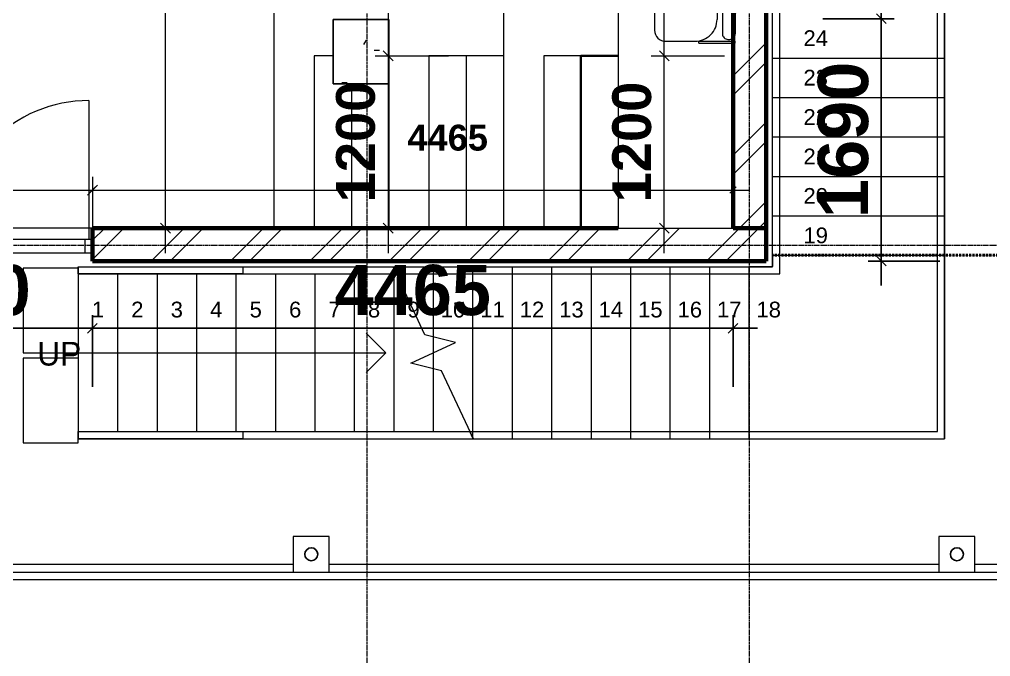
# Model space of a CAD drawing. Header units: inches. Extents: x 22 to 382261, y 22 to 371281.
# Drawn here: x 153299 to 160068, y 201958 to 206402 of the extents above; entities that cross this region are included whole.
import ezdxf

# ---------------------------------------------------------------- set-up
doc = ezdxf.new("R2010")
doc.units = ezdxf.units.IN
doc.header["$MEASUREMENT"] = 0
for name, pattern in [('Grid Line 1_2_', [22.225, 12.7, -3.175, 3.175, -3.175]), ('Overhead', [3.96875, 2.38125, -1.5875]), ('Overhead 1_16_', [2.579687, 1.5875, -0.992188])]:
    doc.linetypes.add(name, pattern=pattern)
for name, color, linetype, lineweight in [('A-ANNO-DIMS', 211, 'Continuous', 9), ('A-COLS', 52, 'Continuous', 9), ('A-DETL-GENF', 92, 'Continuous', 9), ('A-DOOR', 31, 'Continuous', 9), ('A-FLOR', 192, 'Continuous', 9), ('A-FLOR-HRAL', 11, 'Continuous', 9), ('A-FLOR-OVHD', 1, 'Overhead 1_16_', 9), ('A-WALL-PATT', 111, 'Continuous', 9), ('I-FURN', 30, 'Continuous', 9), ('I-WALL', 2, 'Continuous', 9), ('Q-CASE', 31, 'Continuous', 9), ('S-GRID', 1, 'Continuous', 9), ('S-STRS', 31, 'Continuous', 9), ('S-STRS-ANNO', 31, 'Continuous', 9), ('S-STRS-IDEN', 31, 'Continuous', 9), ('S-STRS-MBND', 31, 'Overhead', 9)]:
    doc.layers.add(name, color=color, linetype=linetype, lineweight=lineweight)
doc.styles.add('Arial_1', font='arial.ttf', dxfattribs={"height": 340})
doc.styles.add('Arial_B', font='arialbd.ttf', dxfattribs={"height": 350.793651})
doc.styles.add('Arial_B_1', font='arialbd.ttf', dxfattribs={"height": 180.555556})
doc.styles.add('Arial_B_2', font='arialbd.ttf', dxfattribs={"height": 270.833333})
doc.styles.add('Century Gothic', font='GOTHIC.TTF', dxfattribs={"height": 255})
doc.dimstyles.new('2', dxfattribs={"dimscale": 304.8, "dimtxt": 346.888196, "dimasz": 0.221354, "dimexe": 1.338583, "dimexo": 0.0625, "dimgap": 0.278871, "dimtad": 1, "dimdec": 0, "dimzin": 0, "dimdsep": 46, "dimtxsty": 'Arial_B', "dimblk1": 'OBLIQUE', "dimblk2": 'OBLIQUE', "dimsah": 1, "dimcen": 0.09, "dimdle": 0.557743, "dimazin": 0, "dimtfac": 1, "dimtdec": 4, "dimtix": 1, "dimtmove": 0, "dimatfit": 3, "dimfxl": 0.557743, "dimfxlon": 1, "dimtvp": 1, "dimtolj": 1, "dimtzin": 0, "dimarcsym": 2})
doc.dimstyles.new('2_2', dxfattribs={"dimscale": 304.8, "dimtxt": 267.818092, "dimasz": 0.227865, "dimexe": 1.377953, "dimexo": 0.0625, "dimgap": 0.287073, "dimtad": 1, "dimdec": 0, "dimzin": 0, "dimdsep": 46, "dimtxsty": 'Arial_B_2', "dimblk1": 'OBLIQUE', "dimblk2": 'OBLIQUE', "dimsah": 1, "dimcen": 0.09, "dimdle": 0.574147, "dimazin": 0, "dimtfac": 1, "dimtdec": 4, "dimtix": 1, "dimtmove": 0, "dimatfit": 3, "dimfxl": 0.574147, "dimfxlon": 1, "dimtvp": 1, "dimtolj": 1, "dimtzin": 0, "dimlwd": 18, "dimlwe": 18, "dimarcsym": 2})
doc.dimstyles.new('2_2_1', dxfattribs={"dimscale": 304.8, "dimtxt": 168.342801, "dimasz": 0.143229, "dimexe": 0.866142, "dimexo": 0.0625, "dimgap": 0.180446, "dimtad": 1, "dimdec": 0, "dimzin": 0, "dimdsep": 46, "dimtxsty": 'Arial_B_1', "dimblk1": 'OBLIQUE', "dimblk2": 'OBLIQUE', "dimsah": 1, "dimcen": 0.09, "dimdle": 0.360892, "dimazin": 0, "dimtfac": 1, "dimtdec": 4, "dimtix": 1, "dimtmove": 1, "dimatfit": 3, "dimfxl": 0.360892, "dimfxlon": 1, "dimtvp": 1, "dimtolj": 1, "dimtzin": 0, "dimlwd": 18, "dimlwe": 18, "dimarcsym": 2})
pattern_1 = [(45, (139676.7, 209538.6), (-276.592, 276.592), []), (45, (139676.7, 209957.7), (-276.592, 276.592), [])]

# ---------------------------------------------------------------- blocks, each defined once
blk = doc.blocks.new('Casework 1 - Casework 1-382926-01-GROUND FLOOR DIM- PART B')
at = {"layer": 'Q-CASE'}
for p, q in [((15781.2, -6741.8), (15531.2, -6741.8)), ((15531.2, -6741.8), (15531.2, -6991.8)), ((15781.2, -6991.8), (15781.2, -6741.8)), ((20281.2, -6741.8), (20031.2, -6741.8)), ((20031.2, -6741.8), (20031.2, -6991.8)), ((20281.2, -6991.8), (20281.2, -6741.8)), ((15531.2, -6939), (11281.2, -6939)), ((20031.2, -6939), (15781.2, -6939)), ((23004, -6939), (20281.2, -6939)), ((11281.2, -6991.8), (15531.2, -6991.8)), ((15531.2, -6991.8), (15781.2, -6991.8)), ((15781.2, -6991.8), (20031.2, -6991.8)), ((20031.2, -6991.8), (20281.2, -6991.8)), ((20281.2, -6991.8), (23004, -6991.8)), ((-13208.1, -7041.8), (23004, -7041.8))]:
    blk.add_line(p, q, dxfattribs=at)
at = {"layer": 'Q-CASE', "lineweight": 25}
for centre, start, end in [((15656.2, -6866.8), 0, 180), ((20156.2, -6866.8), 0, 180), ((15656.2, -6866.8), 180, 0), ((20156.2, -6866.8), 180, 0)]:
    blk.add_arc(centre, 45, start, end, dxfattribs=at)
blk = doc.blocks.new('Doors_Door-sets_JELD-WEN_Interior_HP_FS12_FCore_Glass10_Double_1_0 - entrance 1200 2-893180-01-GROUND FLOOR DIM- PART B')
at = {"layer": 'A-DETL-GENF'}
for p, q in [((-950.8, 1003.8), (-950.8, 34)), ((950.8, 1003.8), (950.8, 34)), ((-923, 34), (-965, 34)), ((-965, 34), (-965, -58)), ((923, 34), (-923, 34)), ((-923, -58), (-923, 34)), ((923, 34), (923, -58)), ((965, 34), (923, 34)), ((965, -58), (965, 34)), ((-965, -58), (-923, -58)), ((-923, -58), (923, -58)), ((923, -58), (965, -58))]:
    blk.add_line(p, q, dxfattribs=at)
for centre, start, end in [((-950.3, 50.5), 359.00826, 90.03005), ((950.3, 50.5), 89.96995, 180.99174)]:
    blk.add_arc(centre, 953.3, start, end, dxfattribs=at)
at = {"layer": 'A-DOOR', "lineweight": 18}
for p, q in [((-965, 34), (-975, 34)), ((-975, 34), (-975, -58)), ((975, 34), (965, 34)), ((975, -58), (975, 34)), ((-975, -58), (-965, -58)), ((965, -58), (975, -58))]:
    blk.add_line(p, q, dxfattribs=at)
blk = doc.blocks.new('Chair - Auditorium_0001 - Copy - Chair - Auditorium_0001 - Copy-940491-01-GROUND FLOOR DIM- PART B')
at = {"layer": 'I-FURN'}
for p, q in [((-67.9, 64.1), (-53, 64.1)), ((-67.9, 64.1), (-67.9, -189.9)), ((-53, 64.1), (-53, -189.9)), ((-42.5, 13.2), (-42.5, 26.2)), ((-4.4, 64.3), (179.5, 64.3)), ((179.5, 64.3), (325.8, 64.3)), ((363.9, 13.2), (363.9, 26.2)), ((389.3, 64.1), (376.6, 64.1)), ((376.6, 49), (376.6, 64.1)), ((376.6, -189.9), (376.6, 49)), ((389.3, 49), (389.3, 64.1)), ((389.3, -189.9), (389.3, 49)), ((-4.4, -24.9), (325.8, -24.9)), ((97.2, -62.9), (224.2, -62.9)), ((-67.9, -189.9), (-53, -189.9)), ((389.3, -189.9), (376.6, -189.9)), ((-55.2, -421.3), (-55.2, -215.3)), ((376.6, -421.3), (376.6, -215.3)), ((21, -497.5), (300.4, -497.5))]:
    blk.add_line(p, q, dxfattribs=at)
for centre, radius, start, end in [((-4.4, 26.2), 38.1, 90, 180), ((-4.4, 13.2), 38.1, 180, 270), ((325.8, 26.2), 38.1, 37.91122, 90), ((325.8, 13.2), 38.1, 270, 0), ((325.8, 26.2), 38.1, 360, 37.91122), ((97.2, -215.3), 152.4, 90, 180), ((224.2, -215.3), 152.4, 360, 90), ((21, -421.3), 76.2, 180, 270), ((300.4, -421.3), 76.2, 270, 0)]:
    blk.add_arc(centre, radius, start, end, dxfattribs=at)
blk = doc.blocks.new('Top Rail Type - Top Rail_Internal_-909775-01-GROUND FLOOR DIM- PART B')
at = {"layer": 'A-FLOR-HRAL'}
for p, q in [((14031.2, -6061.4), (14031.2, -6011.4)), ((14031.2, -6011.4), (15178.6, -6011.4)), ((15178.6, -6011.4), (15178.6, -6061.4)), ((15178.6, -6061.4), (14031.2, -6061.4))]:
    blk.add_line(p, q, dxfattribs=at)
blk = doc.blocks.new('Top Rail Type - Top Rail_Internal_-V43-01-GROUND FLOOR DIM- PART B')
at = {"layer": 'A-FLOR-HRAL', "linetype": 'Overhead'}
for p, q in [((20020.8, -2856.8), (20070.8, -2856.8)), ((20020.8, -5056.8), (20020.8, -2856.8)), ((20070.8, -5056.8), (20070.8, -2856.8)), ((20020.8, -6011.4), (20020.8, -5056.8)), ((20070.8, -6061.4), (20070.8, -5056.8)), ((16762.5, -6011.4), (18706.2, -6011.4)), ((18706.2, -6011.4), (20020.8, -6011.4)), ((16785.8, -6061.4), (18706.2, -6061.4)), ((18706.2, -6061.4), (20070.8, -6061.4))]:
    blk.add_line(p, q, dxfattribs=at)
at = {"layer": 'A-FLOR-HRAL'}
for p, q in [((14031.2, -6011.4), (14031.2, -6061.4)), ((14031.2, -6011.4), (16762.5, -6011.4)), ((16785.8, -6061.4), (16762.5, -6011.4)), ((14031.2, -6061.4), (16785.8, -6061.4))]:
    blk.add_line(p, q, dxfattribs=at)
blk = doc.blocks.new('Top Rail Type - Top Rail_Internal_-909790-01-GROUND FLOOR DIM- PART B')
at = {"layer": 'A-FLOR-HRAL'}
for p, q in [((14031.2, -4912.2), (14031.2, -4862.2)), ((14031.2, -4862.2), (15178.6, -4862.2)), ((15178.6, -4862.2), (15178.6, -4912.2)), ((15178.6, -4912.2), (14031.2, -4912.2))]:
    blk.add_line(p, q, dxfattribs=at)
blk = doc.blocks.new('Top Rail Type - Top Rail_Internal_-V44-01-GROUND FLOOR DIM- PART B')
at = {"layer": 'A-FLOR-HRAL', "linetype": 'Overhead'}
for p, q in [((18871.6, -2856.8), (18921.6, -2856.8)), ((18871.6, -4781.8), (18871.6, -2856.8)), ((18921.6, -4781.8), (18921.6, -2856.8)), ((18871.6, -4862.2), (18871.6, -4781.8)), ((18921.6, -4912.2), (18921.6, -4781.8)), ((16226.6, -4862.2), (18706.2, -4862.2)), ((18706.2, -4862.2), (18871.6, -4862.2)), ((16249.9, -4912.2), (18706.2, -4912.2)), ((18706.2, -4912.2), (18921.6, -4912.2))]:
    blk.add_line(p, q, dxfattribs=at)
at = {"layer": 'A-FLOR-HRAL'}
for p, q in [((14031.2, -4862.2), (14031.2, -4912.2)), ((14031.2, -4862.2), (16226.6, -4862.2)), ((16249.9, -4912.2), (16226.6, -4862.2)), ((14031.2, -4912.2), (16249.9, -4912.2))]:
    blk.add_line(p, q, dxfattribs=at)
blk = doc.blocks.new('_Oblique')
at = {"color": 0, "linetype": 'ByBlock', "lineweight": -2}
blk.add_line((-0.5, -0.5), (0.5, 0.5), dxfattribs=at)
blk = doc.blocks.new('*D4823')
at = {"layer": 'A-ANNO-DIMS', "color": 0, "lineweight": 18, "transparency": 16777216}
for p, q in [((155868.7, 216966.8), (155868.7, 205971.8)), ((155777.8, 216791.8), (156288.7, 216791.8)), ((155777.8, 206146.8), (156288.7, 206146.8))]:
    blk.add_line(p, q, dxfattribs=at)
at = {"layer": 'Defpoints', "color": 0, "transparency": 16777216}
for p in [(155758.7, 216791.8), (155758.7, 206146.8), (155868.7, 206146.8)]:
    blk.add_point(p, dxfattribs=at)
at = {"layer": 'A-ANNO-DIMS', "color": 0, "lineweight": 18, "transparency": 16777216, "xscale": 69.45312499999999, "yscale": 69.45312499999999, "zscale": 69.45312499999999}
for p, rotation in [((155868.7, 216791.8), 90), ((155868.7, 206146.8), 270)]:
    blk.add_blockref('_Oblique', p, dxfattribs=dict(at, rotation=rotation))
at = {"layer": 'A-ANNO-DIMS', "color": 0, "lineweight": 18, "transparency": 16777216, "insert": (155643, 211469.3), "char_height": 270.83, "width": 769.567, "attachment_point": 5, "rotation": 90, "style": 'Arial_B_2'}
blk.add_mtext('\\A1;10645', dxfattribs=at)
blk = doc.blocks.new('*D4824')
at = {"layer": 'A-ANNO-DIMS', "color": 0, "lineweight": 18, "transparency": 16777216}
for p, q in [((155868.7, 206321.8), (155868.7, 204771.8)), ((155777.8, 206146.8), (156288.7, 206146.8)), ((155959.7, 204946.8), (155448.7, 204946.8))]:
    blk.add_line(p, q, dxfattribs=at)
at = {"layer": 'Defpoints', "color": 0, "transparency": 16777216}
for p in [(155758.7, 206146.8), (155868.7, 204946.8), (155978.7, 204946.8)]:
    blk.add_point(p, dxfattribs=at)
at = {"layer": 'A-ANNO-DIMS', "color": 0, "lineweight": 18, "transparency": 16777216, "xscale": 69.45312499999999, "yscale": 69.45312499999999, "zscale": 69.45312499999999}
for p, rotation in [((155868.7, 206146.8), 90), ((155868.7, 204946.8), 270)]:
    blk.add_blockref('_Oblique', p, dxfattribs=dict(at, rotation=rotation))
at = {"layer": 'A-ANNO-DIMS', "color": 0, "lineweight": 18, "transparency": 16777216, "insert": (155643, 205546.8), "char_height": 270.83, "width": 615.654, "attachment_point": 5, "rotation": 90, "style": 'Arial_B_2'}
blk.add_mtext('\\A1;1200', dxfattribs=at)
blk = doc.blocks.new('*D4835')
at = {"layer": 'A-ANNO-DIMS', "color": 0, "lineweight": 18, "transparency": 16777216}
for p, q in [((151857.9, 205302.9), (151857.9, 204791.9)), ((153807.9, 205302.9), (153807.9, 204791.9)), ((151682.9, 205211.9), (153982.9, 205211.9))]:
    blk.add_line(p, q, dxfattribs=at)
at = {"layer": 'Defpoints', "color": 0, "transparency": 16777216}
for p in [(151857.9, 205321.9), (153807.9, 205321.9), (153807.9, 205211.9)]:
    blk.add_point(p, dxfattribs=at)
at = {"layer": 'A-ANNO-DIMS', "color": 0, "lineweight": 18, "transparency": 16777216, "xscale": 69.45312499999999, "yscale": 69.45312499999999, "zscale": 69.45312499999999, "rotation": 180}
blk.add_blockref('_Oblique', (151857.9, 205211.9), dxfattribs=at)
at = {"layer": 'A-ANNO-DIMS', "color": 0, "lineweight": 18, "transparency": 16777216, "xscale": 69.45312499999999, "yscale": 69.45312499999999, "zscale": 69.45312499999999}
blk.add_blockref('_Oblique', (153807.9, 205211.9), dxfattribs=at)
at = {"layer": 'A-ANNO-DIMS', "color": 0, "lineweight": 18, "transparency": 16777216, "insert": (152832.9, 205437.8), "char_height": 270.83, "width": 615.654, "attachment_point": 5, "style": 'Arial_B_2'}
blk.add_mtext('\\A1;1950', dxfattribs=at)
blk = doc.blocks.new('*D4836')
at = {"layer": 'A-ANNO-DIMS', "color": 0, "lineweight": 18, "transparency": 16777216}
for p, q in [((153807.9, 205302.9), (153807.9, 204947.9)), ((158272.9, 205302.9), (158272.9, 204947.9)), ((153697.9, 205211.9), (158382.9, 205211.9))]:
    blk.add_line(p, q, dxfattribs=at)
at = {"layer": 'Defpoints', "color": 0, "transparency": 16777216}
for p in [(153807.9, 205321.9), (158272.9, 205321.9), (158272.9, 205211.9)]:
    blk.add_point(p, dxfattribs=at)
at = {"layer": 'A-ANNO-DIMS', "color": 0, "lineweight": 18, "transparency": 16777216, "xscale": 43.65624999999999, "yscale": 43.65624999999999, "zscale": 43.65624999999999, "rotation": 180}
blk.add_blockref('_Oblique', (153807.9, 205211.9), dxfattribs=at)
at = {"layer": 'A-ANNO-DIMS', "color": 0, "lineweight": 18, "transparency": 16777216, "xscale": 43.65624999999999, "yscale": 43.65624999999999, "zscale": 43.65624999999999}
blk.add_blockref('_Oblique', (158272.9, 205211.9), dxfattribs=at)
at = {"layer": 'A-ANNO-DIMS', "color": 0, "lineweight": 18, "transparency": 16777216, "insert": (156003.3, 205667.5), "char_height": 180.56, "width": 615.654, "attachment_point": 1, "line_spacing_factor": 0.941778, "style": 'Arial_B_1'}
blk.add_mtext('\\A1;4465', dxfattribs=at)
blk = doc.blocks.new('*D4751')
at = {"layer": 'A-ANNO-DIMS', "color": 0, "lineweight": 18, "transparency": 16777216}
for p, q in [((157793.8, 204771.8), (157793.8, 206321.8)), ((157702.8, 206146.8), (158213.8, 206146.8)), ((157702.8, 204946.8), (158213.8, 204946.8))]:
    blk.add_line(p, q, dxfattribs=at)
at = {"layer": 'Defpoints', "color": 0, "transparency": 16777216}
for p in [(157683.8, 206146.8), (157793.8, 206146.8), (157683.8, 204946.8)]:
    blk.add_point(p, dxfattribs=at)
at = {"layer": 'A-ANNO-DIMS', "color": 0, "lineweight": 18, "transparency": 16777216, "xscale": 69.45312499999999, "yscale": 69.45312499999999, "zscale": 69.45312499999999}
for p, rotation in [((157793.8, 206146.8), 90), ((157793.8, 204946.8), 270)]:
    blk.add_blockref('_Oblique', p, dxfattribs=dict(at, rotation=rotation))
at = {"layer": 'A-ANNO-DIMS', "color": 0, "lineweight": 18, "transparency": 16777216, "insert": (157568, 205546.8), "char_height": 270.83, "width": 615.654, "attachment_point": 5, "rotation": 90, "style": 'Arial_B_2'}
blk.add_mtext('\\A1;1200', dxfattribs=at)
blk = doc.blocks.new('*D4752')
at = {"layer": 'A-ANNO-DIMS', "color": 0, "lineweight": 18, "transparency": 16777216}
for p, q in [((157793.8, 205971.8), (157793.8, 216966.8)), ((157702.8, 216791.8), (158213.8, 216791.8)), ((157702.8, 206146.8), (158213.8, 206146.8))]:
    blk.add_line(p, q, dxfattribs=at)
at = {"layer": 'Defpoints', "color": 0, "transparency": 16777216}
for p in [(157683.8, 216791.8), (157793.8, 216791.8), (157683.8, 206146.8)]:
    blk.add_point(p, dxfattribs=at)
at = {"layer": 'A-ANNO-DIMS', "color": 0, "lineweight": 18, "transparency": 16777216, "xscale": 69.45312499999999, "yscale": 69.45312499999999, "zscale": 69.45312499999999}
for p, rotation in [((157793.8, 216791.8), 90), ((157793.8, 206146.8), 270)]:
    blk.add_blockref('_Oblique', p, dxfattribs=dict(at, rotation=rotation))
at = {"layer": 'A-ANNO-DIMS', "color": 0, "lineweight": 18, "transparency": 16777216, "insert": (157568, 211469.3), "char_height": 270.83, "width": 769.567, "attachment_point": 5, "rotation": 90, "style": 'Arial_B_2'}
blk.add_mtext('\\A1;10645', dxfattribs=at)
blk = doc.blocks.new('*D4757')
at = {"layer": 'A-ANNO-DIMS', "color": 0, "lineweight": 18, "transparency": 16777216}
for p, q in [((154318, 204771.8), (154318, 218166.8)), ((154227, 217991.8), (154738, 217991.8)), ((154227, 204946.8), (154738, 204946.8))]:
    blk.add_line(p, q, dxfattribs=at)
at = {"layer": 'Defpoints', "color": 0, "transparency": 16777216}
for p in [(154208, 217991.8), (154318, 217991.8), (154208, 204946.8)]:
    blk.add_point(p, dxfattribs=at)
at = {"layer": 'A-ANNO-DIMS', "color": 0, "lineweight": 18, "transparency": 16777216, "xscale": 69.45312499999999, "yscale": 69.45312499999999, "zscale": 69.45312499999999}
for p, rotation in [((154318, 217991.8), 90), ((154318, 204946.8), 270)]:
    blk.add_blockref('_Oblique', p, dxfattribs=dict(at, rotation=rotation))
at = {"layer": 'A-ANNO-DIMS', "color": 0, "lineweight": 18, "transparency": 16777216, "insert": (154092.2, 211469.3), "char_height": 270.83, "width": 769.567, "attachment_point": 5, "rotation": 90, "style": 'Arial_B_2'}
blk.add_mtext('\\A1;13045', dxfattribs=at)
blk = doc.blocks.new('*D4863')
at = {"layer": 'A-ANNO-DIMS', "color": 0, "lineweight": -2, "transparency": 16777216}
for p, q in [((159305.7, 209647), (159305.7, 206236.8)), ((159214.8, 209477), (159713.7, 209477)), ((159396.7, 206406.8), (158897.7, 206406.8))]:
    blk.add_line(p, q, dxfattribs=at)
at = {"layer": 'Defpoints', "color": 0, "transparency": 16777216}
for p in [(159195.7, 209477), (159305.7, 206406.8), (159415.7, 206406.8)]:
    blk.add_point(p, dxfattribs=at)
at = {"layer": 'A-ANNO-DIMS', "color": 0, "lineweight": -2, "transparency": 16777216, "xscale": 67.46874999999999, "yscale": 67.46874999999999, "zscale": 67.46874999999999}
for p, rotation in [((159305.7, 209477), 90), ((159305.7, 206406.8), 270)]:
    blk.add_blockref('_Oblique', p, dxfattribs=dict(at, rotation=rotation))
at = {"layer": 'A-ANNO-DIMS', "color": 0, "transparency": 16777216, "insert": (159041.6, 207941.9), "char_height": 350.79, "width": 820.872, "attachment_point": 5, "rotation": 90, "style": 'Arial_B'}
blk.add_mtext('\\A1;3070', dxfattribs=at)
blk = doc.blocks.new('*D4864')
at = {"layer": 'A-ANNO-DIMS', "color": 0, "lineweight": -2, "transparency": 16777216}
for p, q in [((159305.7, 206576.8), (159305.7, 204546.8)), ((159396.7, 206406.8), (158897.7, 206406.8)), ((159214.8, 204716.8), (159713.7, 204716.8))]:
    blk.add_line(p, q, dxfattribs=at)
at = {"layer": 'Defpoints', "color": 0, "transparency": 16777216}
for p in [(159415.7, 206406.8), (159195.7, 204716.8), (159305.7, 204716.8)]:
    blk.add_point(p, dxfattribs=at)
at = {"layer": 'A-ANNO-DIMS', "color": 0, "lineweight": -2, "transparency": 16777216, "xscale": 67.46874999999999, "yscale": 67.46874999999999, "zscale": 67.46874999999999}
for p, rotation in [((159305.7, 206406.8), 90), ((159305.7, 204716.8), 270)]:
    blk.add_blockref('_Oblique', p, dxfattribs=dict(at, rotation=rotation))
at = {"layer": 'A-ANNO-DIMS', "color": 0, "transparency": 16777216, "insert": (159041.5, 205561.8), "char_height": 350.79, "width": 820.872, "attachment_point": 5, "rotation": 90, "style": 'Arial_B'}
blk.add_mtext('\\A1;1690', dxfattribs=at)
blk = doc.blocks.new('*D4866')
at = {"layer": 'A-ANNO-DIMS', "color": 0, "lineweight": -2, "transparency": 16777216}
for p, q in [((151857.9, 204339.1), (151857.9, 203840.2)), ((153807.9, 204339.1), (153807.9, 203840.2)), ((151687.9, 204248.2), (153977.9, 204248.2))]:
    blk.add_line(p, q, dxfattribs=at)
at = {"layer": 'Defpoints', "color": 0, "transparency": 16777216}
for p in [(151857.9, 204358.2), (153807.9, 204358.2), (153807.9, 204248.2)]:
    blk.add_point(p, dxfattribs=at)
at = {"layer": 'A-ANNO-DIMS', "color": 0, "lineweight": -2, "transparency": 16777216, "xscale": 67.46874999999999, "yscale": 67.46874999999999, "zscale": 67.46874999999999, "rotation": 180}
blk.add_blockref('_Oblique', (151857.9, 204248.2), dxfattribs=at)
at = {"layer": 'A-ANNO-DIMS', "color": 0, "lineweight": -2, "transparency": 16777216, "xscale": 67.46874999999999, "yscale": 67.46874999999999, "zscale": 67.46874999999999}
blk.add_blockref('_Oblique', (153807.9, 204248.2), dxfattribs=at)
at = {"layer": 'A-ANNO-DIMS', "color": 0, "transparency": 16777216, "insert": (152832.9, 204512.4), "char_height": 350.79, "width": 820.872, "attachment_point": 5, "style": 'Arial_B'}
blk.add_mtext('\\A1;1950', dxfattribs=at)
blk = doc.blocks.new('*D4867')
at = {"layer": 'A-ANNO-DIMS', "color": 0, "lineweight": -2, "transparency": 16777216}
for p, q in [((153807.9, 204339.1), (153807.9, 203840.2)), ((158272.9, 204339.1), (158272.9, 203840.2)), ((153637.9, 204248.2), (158442.9, 204248.2))]:
    blk.add_line(p, q, dxfattribs=at)
at = {"layer": 'Defpoints', "color": 0, "transparency": 16777216}
for p in [(153807.9, 204358.2), (158272.9, 204358.2), (158272.9, 204248.2)]:
    blk.add_point(p, dxfattribs=at)
at = {"layer": 'A-ANNO-DIMS', "color": 0, "lineweight": -2, "transparency": 16777216, "xscale": 67.46874999999999, "yscale": 67.46874999999999, "zscale": 67.46874999999999, "rotation": 180}
blk.add_blockref('_Oblique', (153807.9, 204248.2), dxfattribs=at)
at = {"layer": 'A-ANNO-DIMS', "color": 0, "lineweight": -2, "transparency": 16777216, "xscale": 67.46874999999999, "yscale": 67.46874999999999, "zscale": 67.46874999999999}
blk.add_blockref('_Oblique', (158272.9, 204248.2), dxfattribs=at)
at = {"layer": 'A-ANNO-DIMS', "color": 0, "transparency": 16777216, "insert": (156040.4, 204512.3), "char_height": 350.79, "width": 820.872, "attachment_point": 5, "style": 'Arial_B'}
blk.add_mtext('\\A1;4465', dxfattribs=at)

msp = doc.modelspace()

# ---------------------------------------------------------------- hatches: boundary and pattern name
at = {"layer": 'A-COLS'}
h = msp.add_hatch(dxfattribs=at)
h.set_pattern_fill('FP_11', color=256, style=0, pattern_type=2)
h.set_pattern_definition([(0, (139676.69, 209538.6), (894.08, 223.52), [36.88, -633.68, 36.88, -633.68, -3576.32]), (0, (139676.69, 209538.6), (894.08, 223.52), [-1341.12, 36.881, -1304.239, 36.881, -633.679, -1564.64]), (0, (139676.69, 209538.6), (894.08, 223.52), [-3352.8, 36.88, -410.16, 36.88, -1080.72]), (120, (140011.97, 209650.35), (-640.614, 662.536), [36.88, -633.68, 36.88, -4210]), (120, (140011.97, 209650.35), (-640.614, 662.536), [-707.44, -633.68, 36.88, -1304.24, -2235.2]), (120, (140011.97, 209650.35), (-640.614, 662.536), [-2682.24, 36.88, -633.68, 36.88, -1527.76]), (120, (140011.97, 209650.35), (-640.614, 662.536), [-3389.68, -410.16, 36.88, -1080.72]), (240, (140123.73, 210097.4), (-253.466, -886.056), [36.88, -633.68, 36.88, -4210]), (240, (140123.73, 210097.4), (-253.466, -886.056), [-707.44, -633.68, 36.88, -1304.24, -2235.2]), (240, (140123.73, 210097.4), (-253.466, -886.056), [-2682.24, 36.88, -633.68, 36.88, -1527.76]), (240, (140123.73, 210097.4), (-253.466, -886.056), [-3389.68, -410.16, 36.88, -1080.72])])
h.paths.add_polyline_path([(155485.4, 205951.8), (155872.9, 205951.8), (155872.9, 206401.8), (155485.4, 206401.8)])
at = {"layer": 'A-WALL-PATT'}
h = msp.add_hatch(dxfattribs=at)
h.set_pattern_fill('FP_1', color=256, style=0, pattern_type=2)
h.set_pattern_definition(pattern_1)
h.paths.add_polyline_path([(158272.9, 204946.8), (158502.9, 204946.8), (158502.9, 206446.8), (158272.9, 206446.8)])
h.paths.add_polyline_path([(158272.9, 209446.8), (158502.9, 209446.8), (158502.9, 213496.8), (158272.9, 213496.8), (158272.9, 213096.7)])
h.paths.add_polyline_path([(158502.9, 216496.8), (158502.9, 217991.8), (158272.9, 217991.8), (158272.9, 216496.8)])
h = msp.add_hatch(dxfattribs=at)
h.set_pattern_fill('FP_1', color=256, style=0, pattern_type=2)
h.set_pattern_definition(pattern_1)
h.paths.add_polyline_path([(144574.6, 204716.8), (151857.9, 204716.8), (151857.9, 204946.8), (128257.9, 204946.8), (128257.9, 204716.8), (140048.1, 204716.8)])
h.paths.add_polyline_path([(158502.9, 204716.8), (158502.9, 204946.8), (153807.9, 204946.8), (153807.9, 204716.8), (158154.2, 204716.8)])

# ---------------------------------------------------------------- linework, layer by layer
at = {"layer": 'A-COLS', "lineweight": 25}
for p, q in [((155485.4, 206401.8), (155485.4, 205951.8)), ((155872.9, 206401.8), (155485.4, 206401.8)), ((155872.9, 205951.8), (155872.9, 206401.8)), ((155485.4, 205951.8), (155872.9, 205951.8))]:
    msp.add_line(p, q, dxfattribs=at)
at = {"layer": 'A-FLOR'}
for p, q in [((158272.9, 204946.8), (158272.9, 218221.8)), ((155072.9, 217991.8), (155072.9, 204946.8)), ((156672.9, 217991.8), (156672.9, 204946.8)), ((157472.9, 217991.8), (157472.9, 204946.8)), ((155485.4, 206146.8), (155352.9, 206146.8)), ((155352.9, 206146.8), (155352.9, 204946.8)), ((156672.9, 206146.8), (156152.9, 206146.8)), ((156152.9, 206146.8), (156152.9, 204946.8)), ((156412.9, 206146.8), (156412.9, 204946.8)), ((157212.9, 206146.8), (156952.9, 206146.8)), ((156952.9, 206146.8), (156952.9, 204946.8)), ((155612.9, 205951.8), (155612.9, 204946.8)), ((155872.9, 205951.8), (155872.9, 204946.8)), ((153807.9, 204946.8), (151857.9, 204946.8)), ((155072.9, 204946.8), (158272.9, 204946.8)), ((153707.9, 204666.8), (153323.9, 204666.8)), ((153323.9, 204666.8), (153323.9, 204076.8)), ((153323.9, 204076.8), (153707.9, 204076.8)), ((153707.9, 204039.6), (153323.9, 204039.6)), ((153323.9, 204039.6), (153323.9, 203449.6)), ((153707.9, 203449.6), (153707.9, 203476.8)), ((153323.9, 203449.6), (153707.9, 203449.6))]:
    msp.add_line(p, q, dxfattribs=at)
at = {"layer": 'A-FLOR', "lineweight": 35}
for p, q in [((157212.9, 204946.8), (157212.9, 206146.8)), ((157472.9, 206146.8), (157212.9, 206146.8)), ((157472.9, 204946.8), (157212.9, 204946.8))]:
    msp.add_line(p, q, dxfattribs=at)
at = {"layer": 'A-FLOR-OVHD', "lineweight": 50}
msp.add_line((158548.3, 204756.8), (162630, 204756.8), dxfattribs=at)
at = {"layer": 'I-WALL', "lineweight": 70}
for p, q in [((158272.9, 206446.8), (158272.9, 204946.8)), ((158502.9, 206446.8), (158502.9, 204716.8)), ((153807.9, 204946.8), (157472.9, 204946.8)), ((153807.9, 204716.8), (153807.9, 204946.8)), ((158502.9, 204946.8), (158272.9, 204946.8)), ((153807.9, 204716.8), (158502.9, 204716.8))]:
    msp.add_line(p, q, dxfattribs=at)
at = {"layer": 'S-GRID', "linetype": 'Grid Line 1_2_'}
for p, q in [((155722.9, 200135.3), (155722.9, 224549.4)), ((158387.9, 200135.3), (158387.9, 224549.4)), ((126592.9, 204826.8), (165494.2, 204826.8))]:
    msp.add_line(p, q, dxfattribs=at)
at = {"layer": 'S-STRS'}
for p, q in [((153707.9, 204676.8), (153982.9, 204676.8)), ((153707.9, 204626.4), (153707.9, 203527.2)), ((153982.9, 204676.8), (154257.9, 204676.8)), ((153982.9, 204626.4), (153982.9, 203527.2)), ((154257.9, 204676.8), (154532.9, 204676.8)), ((154257.9, 204626.4), (154257.9, 203527.2)), ((154532.9, 204676.8), (154807.9, 204676.8)), ((154532.9, 204626.4), (154532.9, 203527.2)), ((154807.9, 204676.8), (155082.9, 204676.8)), ((154807.9, 204626.4), (154807.9, 203527.2)), ((155082.9, 204676.8), (155357.9, 204676.8)), ((155082.9, 204626.4), (155082.9, 203527.2)), ((155357.9, 204676.8), (155632.9, 204676.8)), ((155357.9, 204626.4), (155357.9, 203527.2)), ((155632.9, 204676.8), (155903.1, 204676.8)), ((155632.9, 204626.4), (155632.9, 203527.2)), ((155907.9, 204626.4), (155907.9, 203527.2)), ((156182.9, 204187.3), (156182.9, 204076.8)), ((156182.9, 203966.3), (156182.9, 203527.2)), ((153707.9, 203476.8), (153982.9, 203476.8)), ((153982.9, 203476.8), (154257.9, 203476.8)), ((154257.9, 203476.8), (154532.9, 203476.8)), ((154532.9, 203476.8), (154807.9, 203476.8)), ((154807.9, 203476.8), (155082.9, 203476.8)), ((155082.9, 203476.8), (155357.9, 203476.8)), ((155357.9, 203476.8), (155632.9, 203476.8)), ((155632.9, 203476.8), (155907.9, 203476.8)), ((155907.9, 203476.8), (156182.9, 203476.8)), ((156182.9, 203476.8), (156457.9, 203476.8)), ((156457.9, 203476.8), (156462.7, 203476.8))]:
    msp.add_line(p, q, dxfattribs=at)
at = {"layer": 'S-STRS', "linetype": 'Overhead'}
for p, q in [((153707.9, 204626.4), (153707.9, 203527.2)), ((153982.9, 204626.4), (153982.9, 203527.2)), ((154257.9, 204626.4), (154257.9, 203527.2)), ((154532.9, 204626.4), (154532.9, 203527.2)), ((154807.9, 204626.4), (154807.9, 203527.2)), ((155082.9, 204626.4), (155082.9, 203527.2)), ((155357.9, 204626.4), (155357.9, 203527.2)), ((155632.9, 204626.4), (155632.9, 203527.2)), ((155907.9, 204626.4), (155907.9, 203527.2)), ((156182.9, 204187.3), (156182.9, 204076.8)), ((156182.9, 203966.3), (156182.9, 203527.2))]:
    msp.add_line(p, q, dxfattribs=at)
at = {"layer": 'S-STRS-ANNO'}
for p, q in [((155852.9, 204076.8), (155715.4, 204214.3)), ((153707.9, 204076.8), (153982.9, 204076.8)), ((153982.9, 204076.8), (154257.9, 204076.8)), ((154257.9, 204076.8), (154532.9, 204076.8)), ((154532.9, 204076.8), (154807.9, 204076.8)), ((154807.9, 204076.8), (155082.9, 204076.8)), ((155082.9, 204076.8), (155357.9, 204076.8)), ((155357.9, 204076.8), (155632.9, 204076.8)), ((155632.9, 204076.8), (155852.9, 204076.8)), ((155852.9, 204076.8), (155715.4, 203939.3))]:
    msp.add_line(p, q, dxfattribs=at)
at = {"layer": 'S-STRS-MBND'}
for p, q in [((158547.9, 204756.8), (158547.9, 206681.8)), ((159747.9, 204756.8), (159747.9, 206681.8)), ((158547.9, 206131.8), (159747.9, 206131.8)), ((158547.9, 206131.8), (159747.9, 206131.8)), ((158547.9, 205856.8), (159747.9, 205856.8)), ((158547.9, 205856.8), (159747.9, 205856.8)), ((158547.9, 205581.8), (159747.9, 205581.8)), ((158547.9, 205581.8), (159747.9, 205581.8)), ((158547.9, 205306.8), (159747.9, 205306.8)), ((158547.9, 205306.8), (159747.9, 205306.8)), ((158547.9, 205031.8), (159747.9, 205031.8)), ((158547.9, 205031.8), (159747.9, 205031.8)), ((158547.9, 204756.8), (158547.9, 204676.8)), ((158547.9, 204756.8), (159747.9, 204756.8)), ((158547.9, 204756.8), (159747.9, 204756.8)), ((159747.9, 203476.8), (159747.9, 204756.8)), ((155903.1, 204676.8), (158382.9, 204676.8)), ((155907.9, 204676.8), (155907.9, 204666.5)), ((155907.9, 204676.8), (155907.9, 204666.5)), ((156182.9, 204676.8), (156182.9, 204187.3)), ((156182.9, 204676.8), (156182.9, 204187.3)), ((156457.9, 204676.8), (156457.9, 203487)), ((156457.9, 204676.8), (156457.9, 203487)), ((156732.9, 204676.8), (156732.9, 203476.8)), ((156732.9, 204676.8), (156732.9, 203476.8)), ((157007.9, 204676.8), (157007.9, 203476.8)), ((157007.9, 204676.8), (157007.9, 203476.8)), ((157282.9, 204676.8), (157282.9, 203476.8)), ((157282.9, 204676.8), (157282.9, 203476.8)), ((157557.9, 204676.8), (157557.9, 203476.8)), ((157557.9, 204676.8), (157557.9, 203476.8)), ((157832.9, 204676.8), (157832.9, 203476.8)), ((157832.9, 204676.8), (157832.9, 203476.8)), ((158107.9, 204676.8), (158107.9, 203476.8)), ((158107.9, 204676.8), (158107.9, 203476.8)), ((158547.9, 204676.8), (158382.9, 204676.8)), ((158382.9, 204676.8), (158382.9, 203476.8)), ((158382.9, 204676.8), (158382.9, 203476.8)), ((156182.9, 204076.8), (156182.9, 203966.3)), ((156182.9, 204076.8), (156182.9, 203966.3)), ((156462.7, 203476.8), (158382.9, 203476.8)), ((158382.9, 203476.8), (159747.9, 203476.8))]:
    msp.add_line(p, q, dxfattribs=at)
at = {"layer": 'S-STRS-MBND', "linetype": 'Continuous'}
for p, q in [((156124.8, 204201.4), (155903.1, 204676.8)), ((156027.1, 204004.1), (156338.7, 204149.4)), ((156338.7, 204149.4), (156124.8, 204201.4)), ((156241, 203952.2), (156027.1, 204004.1)), ((156462.7, 203476.8), (156241, 203952.2))]:
    msp.add_line(p, q, dxfattribs=at)

# ---------------------------------------------------------------- block references
at = {"layer": 'A-DETL-GENF'}
msp.add_blockref('Doors_Door-sets_JELD-WEN_Interior_HP_FS12_FCore_Glass10_Double_1_0 - entrance 1200 2-893180-01-GROUND FLOOR DIM- PART B', (152832.9, 204831.8), dxfattribs=at)
at = {"layer": 'A-FLOR-HRAL'}
for name in ['Top Rail Type - Top Rail_Internal_-V43-01-GROUND FLOOR DIM- PART B', 'Top Rail Type - Top Rail_Internal_-V44-01-GROUND FLOOR DIM- PART B', 'Top Rail Type - Top Rail_Internal_-909790-01-GROUND FLOOR DIM- PART B', 'Top Rail Type - Top Rail_Internal_-909775-01-GROUND FLOOR DIM- PART B']:
    msp.add_blockref(name, (139676.7, 209538.6), dxfattribs=at)
at = {"layer": 'I-FURN', "rotation": 270.0000000000001}
msp.add_blockref('Chair - Auditorium_0001 - Copy - Chair - Auditorium_0001 - Copy-940491-01-GROUND FLOOR DIM- PART B', (158223.9, 206626.3), dxfattribs=at)
at = {"layer": 'Q-CASE'}
msp.add_blockref('Casework 1 - Casework 1-382926-01-GROUND FLOOR DIM- PART B', (139676.7, 209538.6), dxfattribs=at)

# ---------------------------------------------------------------- texts
at = {"layer": 'S-STRS-ANNO', "char_height": 110, "attachment_point": 1, "line_spacing_factor": 0.941778, "style": 'Arial_1'}
for s, insert, width in [('24', (158763.3, 206325.8), 203.047), ('23', (158763.3, 206050.8), 203.047), ('22', (158763.3, 205775.8), 203.047), ('21', (158763.3, 205500.8), 203.047), ('20', (158763.3, 205225.8), 203.047), ('19', (158763.3, 204950.8), 203.047), ('1', (153803.1, 204433.3), 101.524), ('2', (154078.1, 204433.3), 101.524), ('3', (154353.1, 204433.3), 101.524), ('4', (154628.1, 204433.3), 101.524), ('5', (154903.1, 204433.3), 101.524), ('6', (155178.1, 204433.3), 101.524), ('7', (155453.1, 204433.3), 101.524), ('8', (155728.1, 204433.3), 101.524), ('9', (156003.1, 204433.3), 101.524), ('10', (156235.8, 204433.3), 203.047), ('11', (156510.8, 204433.3), 203.047), ('12', (156785.8, 204433.3), 203.047), ('13', (157060.8, 204433.3), 203.047), ('14', (157335.8, 204433.3), 203.047), ('15', (157610.8, 204433.3), 203.047), ('16', (157885.8, 204433.3), 203.047), ('17', (158160.8, 204433.3), 203.047), ('18', (158435.8, 204433.3), 203.047)]:
    msp.add_mtext(s, dxfattribs=dict(at, insert=insert, width=width))
at = {"layer": 'S-STRS-IDEN', "insert": (153423.5, 204152.9), "char_height": 165, "width": 341.294, "attachment_point": 1, "line_spacing_factor": 0.984502, "style": 'Century Gothic'}
msp.add_mtext('UP', dxfattribs=at)

# ---------------------------------------------------------------- dimensions: what is measured, and where the dimension line sits
at = {"layer": 'A-ANNO-DIMS', "lineweight": 18}
for base, p1, p2, override, picture, middle in [((154318, 217991.8), (154208, 204946.8), (154208, 217991.8), {"dimpost": '<>', "dimfxl": 13045}, '*D4757', (154092.2, 211469.3)), ((155868.7, 206146.8), (155758.7, 216791.8), (155758.7, 206146.8), {"dimpost": '<>', "dimfxl": 10645}, '*D4823', (155643, 211469.3)), ((157793.8, 216791.8), (157683.8, 206146.8), (157683.8, 216791.8), {"dimpost": '<>', "dimfxl": 10645}, '*D4752', (157568, 211469.3)), ((155868.7, 204946.8), (155758.7, 206146.8), (155978.7, 204946.8), {"dimpost": '<>', "dimfxl": 1220}, '*D4824', (155643, 205546.8)), ((157793.8, 206146.8), (157683.8, 204946.8), (157683.8, 206146.8), {"dimpost": '<>', "dimfxl": 1200}, '*D4751', (157568, 205546.8))]:
    dim = msp.add_linear_dim(base=base, p1=p1, p2=p2, angle=90, dimstyle='2_2', override=override, dxfattribs=at)
    dim.commit()
    dim.dimension.update_dxf_attribs({"geometry": picture, "text_midpoint": middle})
at = {"layer": 'A-ANNO-DIMS'}
for base, p1, p2, override, picture, middle in [((159305.7, 206406.8), (159195.7, 209477), (159415.7, 206406.8), {"dimpost": '<>', "dimfxl": 3078.078422}, '*D4863', (159041.6, 207941.9)), ((159305.7, 204716.8), (159415.7, 206406.8), (159195.7, 204716.8), {"dimpost": '<>', "dimfxl": 1704.25937}, '*D4864', (159041.5, 205561.8))]:
    dim = msp.add_linear_dim(base=base, p1=p1, p2=p2, angle=90, dimstyle='2', override=override, dxfattribs=at)
    dim.commit()
    dim.dimension.update_dxf_attribs({"geometry": picture, "text_midpoint": middle})
at = {"layer": 'A-ANNO-DIMS', "lineweight": 18}
dim = msp.add_linear_dim(base=(158272.9, 205211.9), p1=(153807.9, 205321.9), p2=(158272.9, 205321.9), dimstyle='2_2_1', override={"dimpost": '<>', "dimfxl": 4465}, dxfattribs=at)
dim.commit()
dim.dimension.update_dxf_attribs({"geometry": '*D4836', "text_midpoint": (156311.1, 205371.8), "dimtype": 160})
dim = msp.add_linear_dim(base=(153807.9, 205211.9), p1=(151857.9, 205321.9), p2=(153807.9, 205321.9), dimstyle='2_2', override={"dimpost": '<>', "dimfxl": 1950}, dxfattribs=at)
dim.commit()
dim.dimension.update_dxf_attribs({"geometry": '*D4835', "text_midpoint": (152832.9, 205437.8)})
at = {"layer": 'A-ANNO-DIMS'}
for base, p1, p2, override, picture, middle in [((153807.9, 204248.2), (151857.9, 204358.2), (153807.9, 204358.2), {"dimpost": '<>', "dimfxl": 1950}, '*D4866', (152832.9, 204512.4)), ((158272.9, 204248.2), (153807.9, 204358.2), (158272.9, 204358.2), {"dimpost": '<>', "dimfxl": 4465}, '*D4867', (156040.4, 204512.3))]:
    dim = msp.add_linear_dim(base=base, p1=p1, p2=p2, dimstyle='2', override=override, dxfattribs=at)
    dim.commit()
    dim.dimension.update_dxf_attribs({"geometry": picture, "text_midpoint": middle})

doc.saveas('drawing.dxf')
